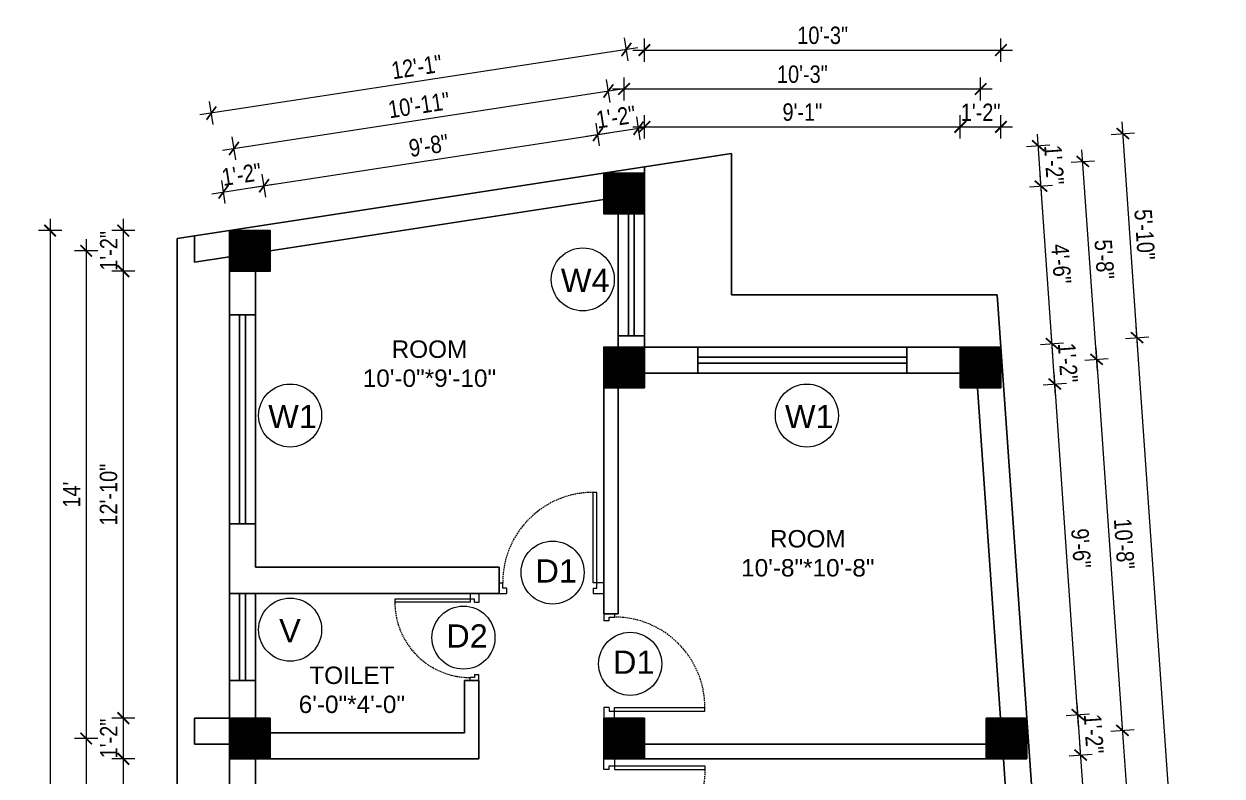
# Model space of a CAD drawing. Header units: inches. Extents: x -5096374 to -5070857, y -3259973 to -3243900.
# Drawn here: x -5084687.7 to -5084274.9, y -3258593.4 to -3258334.3 of the extents above; entities that cross this region are included whole.
import ezdxf

# ---------------------------------------------------------------- set-up
doc = ezdxf.new("R2010")
doc.units = ezdxf.units.IN
doc.header["$LTSCALE"] = 2
doc.header["$MEASUREMENT"] = 0
doc.header["$PDMODE"] = 34
doc.linetypes.add('HIDDEN', pattern=[0.375, 0.25, -0.125])
doc.layers.get('0').update_dxf_attribs({"linetype": 'CONTINUOUS'})
doc.layers.get('DEFPOINTS').update_dxf_attribs({"color": 141, "linetype": 'CONTINUOUS'})
doc.layers.add('A-Hatch', color=7, linetype='CONTINUOUS')
for name, color, linetype, lineweight in [('Annotate-Lite.w', 177, 'CONTINUOUS', 9), ('DIM 1-100', 4, 'CONTINUOUS', 13), ('Door-Window.w', 4, 'CONTINUOUS', 15), ('TEXT', 181, 'CONTINUOUS', 25)]:
    doc.layers.add(name, color=color, linetype=linetype, lineweight=lineweight)
doc.styles.add('arial.', font='arial.ttf')
doc.styles.add('gaurav', font='arial.ttf')
doc.styles.get("Standard").update_dxf_attribs({"font": 'ARIALN.TTF'})
doc.dimstyles.new('1 by 96', dxfattribs={"dimtxt": 6, "dimasz": 4, "dimexe": 4, "dimexo": 4, "dimgap": 2, "dimtad": 1, "dimdec": 0, "dimzin": 0, "dimdsep": 46, "dimlunit": 4, "dimtxsty": 'Standard', "dimblk": 'ARCHTICK', "dimcen": 0, "dimdle": 4, "dimadec": 0, "dimazin": 0, "dimtfac": 1, "dimtdec": 0, "dimtix": 1, "dimtofl": 0, "dimtmove": 1, "dimatfit": 3, "dimldrblk": 'ARCHTICK', "dimfxl": 4, "dimfxlon": 1, "dimtolj": 1, "dimtzin": 0, "dimlwd": -1, "dimlwe": -1, "dimarcsym": 0})
pattern_1 = [(45, (6144.94956, 0), (-0.0883883476483, 0.0883883476483), [])]

# ---------------------------------------------------------------- blocks, each defined once
blk = doc.blocks.new('3-0')
at = {"ltscale": 3}
for p, q in [((11063.05, 10097.68), (11065.97, 10099.9)), ((11065.97, 10099.9), (11066.71, 10098.92)), ((11063.05, 10097.68), (11064.53, 10095.73)), ((11065.99, 10096.84), (11064.53, 10095.73)), ((11065.25, 10097.81), (11066.71, 10098.92)), ((11065.99, 10096.84), (11065.25, 10097.81)), ((11085.5, 10074.13), (11110.32, 10092.96)), ((11086.24, 10073.15), (11111.05, 10091.97)), ((11111.05, 10091.97), (11110.32, 10092.96)), ((11084.04, 10073.02), (11082.57, 10071.91)), ((11082.57, 10071.91), (11084.79, 10068.98)), ((11084.04, 10073.02), (11084.78, 10072.04)), ((11084.78, 10072.04), (11086.24, 10073.15)), ((11084.79, 10068.98), (11087.72, 10071.2)), ((11086.24, 10073.15), (11085.5, 10074.13)), ((11087.72, 10071.2), (11086.24, 10073.15))]:
    blk.add_line(p, q, dxfattribs=at)
at = {"layer": 'Door-Window.w', "color": 9, "linetype": 'HIDDEN', "lineweight": 18}
blk.add_arc((11085.5, 10074.13), 31.16, 37.1906, 127.1465, dxfattribs=at)
blk = doc.blocks.new('_ArchTick')
at = {"color": 0, "linetype": 'ByBlock', "const_width": 0.15}
blk.add_lwpolyline([(-0.5, -0.5), (0.5, 0.5)], dxfattribs=at)
blk = doc.blocks.new('*D498')
at = {"layer": 'DEFPOINTS', "color": 0, "transparency": 16777216}
for p in [(-5084604.94, -3258390.02), (-5084616.9, -3258405.47), (-5084602.9, -3258403.32)]:
    blk.add_point(p, dxfattribs=at)
at = {"layer": 'DIM 1-100', "color": 0, "transparency": 16777216}
for p, q in [((-5084618.34, -3258396.12), (-5084619.55, -3258388.21)), ((-5084604.34, -3258393.97), (-5084605.55, -3258386.06)), ((-5084622.9, -3258392.77), (-5084600.99, -3258389.41))]:
    blk.add_line(p, q, dxfattribs=at)
at = {"layer": 'DIM 1-100', "color": 0, "transparency": 16777216, "xscale": 4, "yscale": 4, "zscale": 4}
for p, rotation in [((-5084604.94, -3258390.02), 8.714742016929982), ((-5084618.94, -3258392.16), 188.71474201693)]:
    blk.add_blockref('_ArchTick', p, dxfattribs=dict(at, rotation=rotation))
at = {"layer": 'DIM 1-100', "color": 0, "transparency": 16777216, "insert": (-5084612.7, -3258386.14), "char_height": 6, "attachment_point": 5, "rotation": 8.7147}
blk.add_mtext('\\A1;1\'-2"', dxfattribs=at)
blk = doc.blocks.new('*D499')
at = {"layer": 'DEFPOINTS', "color": 0, "ltscale": 0.5, "transparency": 16777216}
for p in [(-5084489.94, -3258372.39), (-5084487.9, -3258385.7), (-5084602.9, -3258403.32)]:
    blk.add_point(p, dxfattribs=at)
at = {"layer": 'DIM 1-100', "color": 0, "ltscale": 0.5, "transparency": 16777216}
for p, q in [((-5084608.9, -3258390.62), (-5084485.99, -3258371.78)), ((-5084489.34, -3258376.34), (-5084490.55, -3258368.44)), ((-5084604.34, -3258393.97), (-5084605.55, -3258386.06))]:
    blk.add_line(p, q, dxfattribs=at)
at = {"layer": 'DIM 1-100', "color": 0, "ltscale": 0.5, "transparency": 16777216, "xscale": 4, "yscale": 4, "zscale": 4}
for p, rotation in [((-5084489.94, -3258372.39), 8.714742016926138), ((-5084604.94, -3258390.02), 188.7147420169262)]:
    blk.add_blockref('_ArchTick', p, dxfattribs=dict(at, rotation=rotation))
at = {"layer": 'DIM 1-100', "color": 0, "ltscale": 0.5, "transparency": 16777216, "insert": (-5084548.21, -3258376.2), "char_height": 6, "attachment_point": 5, "rotation": 8.7147}
blk.add_mtext('\\A1;9\'-8"', dxfattribs=at)
blk = doc.blocks.new('*D500')
at = {"layer": 'DEFPOINTS', "color": 0, "ltscale": 0.5, "transparency": 16777216}
for p in [(-5084475.94, -3258370.24), (-5084473.9, -3258383.55), (-5084487.9, -3258385.7)]:
    blk.add_point(p, dxfattribs=at)
at = {"layer": 'DIM 1-100', "color": 0, "ltscale": 0.5, "transparency": 16777216}
for p, q in [((-5084475.34, -3258374.2), (-5084476.55, -3258366.29)), ((-5084493.9, -3258373), (-5084471.99, -3258369.64)), ((-5084489.34, -3258376.34), (-5084490.55, -3258368.44))]:
    blk.add_line(p, q, dxfattribs=at)
at = {"layer": 'DIM 1-100', "color": 0, "ltscale": 0.5, "transparency": 16777216, "xscale": 4, "yscale": 4, "zscale": 4}
for p, rotation in [((-5084475.94, -3258370.24), 8.714742016926138), ((-5084489.94, -3258372.39), 188.7147420169262)]:
    blk.add_blockref('_ArchTick', p, dxfattribs=dict(at, rotation=rotation))
at = {"layer": 'DIM 1-100', "color": 0, "ltscale": 0.5, "transparency": 16777216, "insert": (-5084483.7, -3258366.36), "char_height": 6, "attachment_point": 5, "rotation": 8.7147}
blk.add_mtext('\\A1;1\'-2"', dxfattribs=at)
blk = doc.blocks.new('*D501')
at = {"layer": 'DEFPOINTS', "color": 0, "ltscale": 0.5, "transparency": 16777216}
for p in [(-5084365.06, -3258369.75), (-5084473.9, -3258383.55), (-5084365.06, -3258445.63)]:
    blk.add_point(p, dxfattribs=at)
at = {"layer": 'DIM 1-100', "color": 0, "ltscale": 0.5, "transparency": 16777216}
for p, q in [((-5084473.9, -3258373.75), (-5084473.9, -3258365.75)), ((-5084365.06, -3258373.75), (-5084365.06, -3258365.75)), ((-5084477.9, -3258369.75), (-5084361.06, -3258369.75))]:
    blk.add_line(p, q, dxfattribs=at)
at = {"layer": 'DIM 1-100', "color": 0, "ltscale": 0.5, "transparency": 16777216, "xscale": 4, "yscale": 4, "zscale": 4, "rotation": 180}
blk.add_blockref('_ArchTick', (-5084473.9, -3258369.75), dxfattribs=at)
at = {"layer": 'DIM 1-100', "color": 0, "ltscale": 0.5, "transparency": 16777216, "xscale": 4, "yscale": 4, "zscale": 4}
blk.add_blockref('_ArchTick', (-5084365.06, -3258369.75), dxfattribs=at)
at = {"layer": 'DIM 1-100', "color": 0, "ltscale": 0.5, "transparency": 16777216, "insert": (-5084419.48, -3258364.69), "char_height": 6, "attachment_point": 5}
blk.add_mtext('\\A1;9\'-1"', dxfattribs=at)
blk = doc.blocks.new('*D502')
at = {"layer": 'DEFPOINTS', "color": 0, "ltscale": 0.5, "transparency": 16777216}
for p in [(-5084351.06, -3258369.75), (-5084365.06, -3258445.63), (-5084351.06, -3258445.63)]:
    blk.add_point(p, dxfattribs=at)
at = {"layer": 'DIM 1-100', "color": 0, "ltscale": 0.5, "transparency": 16777216}
for p, q in [((-5084365.06, -3258373.75), (-5084365.06, -3258365.75)), ((-5084351.06, -3258373.75), (-5084351.06, -3258365.75)), ((-5084369.06, -3258369.75), (-5084347.06, -3258369.75))]:
    blk.add_line(p, q, dxfattribs=at)
at = {"layer": 'DIM 1-100', "color": 0, "ltscale": 0.5, "transparency": 16777216, "xscale": 4, "yscale": 4, "zscale": 4, "rotation": 180}
blk.add_blockref('_ArchTick', (-5084365.06, -3258369.75), dxfattribs=at)
at = {"layer": 'DIM 1-100', "color": 0, "ltscale": 0.5, "transparency": 16777216, "xscale": 4, "yscale": 4, "zscale": 4}
blk.add_blockref('_ArchTick', (-5084351.06, -3258369.75), dxfattribs=at)
at = {"layer": 'DIM 1-100', "color": 0, "ltscale": 0.5, "transparency": 16777216, "insert": (-5084358.06, -3258364.74), "char_height": 6, "attachment_point": 5}
blk.add_mtext('\\A1;1\'-2"', dxfattribs=at)
blk = doc.blocks.new('*D503')
at = {"layer": 'DEFPOINTS', "color": 0, "ltscale": 0.5, "transparency": 16777216}
for p in [(-5084616.9, -3258405.47), (-5084653.45, -3258419.47), (-5084616.9, -3258419.47)]:
    blk.add_point(p, dxfattribs=at)
at = {"layer": 'DIM 1-100', "color": 0, "ltscale": 0.5, "transparency": 16777216}
for p, q in [((-5084649.45, -3258405.47), (-5084657.45, -3258405.47)), ((-5084653.45, -3258401.47), (-5084653.45, -3258423.47)), ((-5084649.45, -3258419.47), (-5084657.45, -3258419.47))]:
    blk.add_line(p, q, dxfattribs=at)
at = {"layer": 'DIM 1-100', "color": 0, "ltscale": 0.5, "transparency": 16777216, "xscale": 4, "yscale": 4, "zscale": 4}
for p, rotation in [((-5084653.45, -3258405.47), 90), ((-5084653.45, -3258419.47), 270)]:
    blk.add_blockref('_ArchTick', p, dxfattribs=dict(at, rotation=rotation))
at = {"layer": 'DIM 1-100', "color": 0, "ltscale": 0.5, "transparency": 16777216, "insert": (-5084658.47, -3258412.47), "char_height": 6, "attachment_point": 5, "rotation": 90}
blk.add_mtext('\\A1;1\'-2"', dxfattribs=at)
blk = doc.blocks.new('*D504')
at = {"layer": 'DEFPOINTS', "color": 0, "ltscale": 0.5, "transparency": 16777216}
for p in [(-5084616.9, -3258419.47), (-5084653.45, -3258573.47), (-5084616.9, -3258573.47)]:
    blk.add_point(p, dxfattribs=at)
at = {"layer": 'DIM 1-100', "color": 0, "ltscale": 0.5, "transparency": 16777216}
for p, q in [((-5084653.45, -3258415.47), (-5084653.45, -3258577.47)), ((-5084649.45, -3258419.47), (-5084657.45, -3258419.47)), ((-5084649.45, -3258573.47), (-5084657.45, -3258573.47))]:
    blk.add_line(p, q, dxfattribs=at)
at = {"layer": 'DIM 1-100', "color": 0, "ltscale": 0.5, "transparency": 16777216, "xscale": 4, "yscale": 4, "zscale": 4}
for p, rotation in [((-5084653.45, -3258419.47), 90), ((-5084653.45, -3258573.47), 270)]:
    blk.add_blockref('_ArchTick', p, dxfattribs=dict(at, rotation=rotation))
at = {"layer": 'DIM 1-100', "color": 0, "ltscale": 0.5, "transparency": 16777216, "insert": (-5084658.52, -3258496.47), "char_height": 6, "attachment_point": 5, "rotation": 90}
blk.add_mtext('\\A1;12\'-10"', dxfattribs=at)
blk = doc.blocks.new('*D505')
at = {"layer": 'DEFPOINTS', "color": 0, "ltscale": 0.5, "transparency": 16777216}
for p in [(-5084616.9, -3258573.47), (-5084653.45, -3258587.47), (-5084616.9, -3258587.47)]:
    blk.add_point(p, dxfattribs=at)
at = {"layer": 'DIM 1-100', "color": 0, "ltscale": 0.5, "transparency": 16777216}
for p, q in [((-5084653.45, -3258569.47), (-5084653.45, -3258591.47)), ((-5084649.45, -3258573.47), (-5084657.45, -3258573.47)), ((-5084649.45, -3258587.47), (-5084657.45, -3258587.47))]:
    blk.add_line(p, q, dxfattribs=at)
at = {"layer": 'DIM 1-100', "color": 0, "ltscale": 0.5, "transparency": 16777216, "xscale": 4, "yscale": 4, "zscale": 4}
for p, rotation in [((-5084653.45, -3258573.47), 90), ((-5084653.45, -3258587.47), 270)]:
    blk.add_blockref('_ArchTick', p, dxfattribs=dict(at, rotation=rotation))
at = {"layer": 'DIM 1-100', "color": 0, "ltscale": 0.5, "transparency": 16777216, "insert": (-5084658.47, -3258580.47), "char_height": 6, "attachment_point": 5, "rotation": 90}
blk.add_mtext('\\A1;1\'-2"', dxfattribs=at)
blk = doc.blocks.new('*D506')
at = {"layer": 'DEFPOINTS', "color": 0, "ltscale": 0.5, "transparency": 16777216}
for p in [(-5084616.9, -3258587.47), (-5084653.45, -3258701.23), (-5084616.9, -3258701.23)]:
    blk.add_point(p, dxfattribs=at)
at = {"layer": 'DIM 1-100', "color": 0, "ltscale": 0.5, "transparency": 16777216}
for p, q in [((-5084653.45, -3258583.47), (-5084653.45, -3258705.23)), ((-5084649.45, -3258587.47), (-5084657.45, -3258587.47)), ((-5084649.45, -3258701.23), (-5084657.45, -3258701.23))]:
    blk.add_line(p, q, dxfattribs=at)
at = {"layer": 'DIM 1-100', "color": 0, "ltscale": 0.5, "transparency": 16777216, "xscale": 4, "yscale": 4, "zscale": 4}
for p, rotation in [((-5084653.45, -3258587.47), 90), ((-5084653.45, -3258701.23), 270)]:
    blk.add_blockref('_ArchTick', p, dxfattribs=dict(at, rotation=rotation))
at = {"layer": 'DIM 1-100', "color": 0, "ltscale": 0.5, "transparency": 16777216, "insert": (-5084658.52, -3258644.35), "char_height": 6, "attachment_point": 5, "rotation": 90}
blk.add_mtext('\\A1;9\'-6"', dxfattribs=at)
blk = doc.blocks.new('*D510')
at = {"layer": 'DEFPOINTS', "color": 0, "ltscale": 0.5, "transparency": 16777216}
for p in [(-5084609.9, -3258412.47), (-5084666.25, -3258580.47), (-5084609.9, -3258580.47)]:
    blk.add_point(p, dxfattribs=at)
at = {"layer": 'DIM 1-100', "color": 0, "ltscale": 0.5, "transparency": 16777216}
for p, q in [((-5084666.25, -3258408.47), (-5084666.25, -3258584.47)), ((-5084662.25, -3258412.47), (-5084670.25, -3258412.47)), ((-5084662.25, -3258580.47), (-5084670.25, -3258580.47))]:
    blk.add_line(p, q, dxfattribs=at)
at = {"layer": 'DIM 1-100', "color": 0, "ltscale": 0.5, "transparency": 16777216, "xscale": 4, "yscale": 4, "zscale": 4}
for p, rotation in [((-5084666.25, -3258412.47), 90), ((-5084666.25, -3258580.47), 270)]:
    blk.add_blockref('_ArchTick', p, dxfattribs=dict(at, rotation=rotation))
at = {"layer": 'DIM 1-100', "color": 0, "ltscale": 0.5, "transparency": 16777216, "insert": (-5084671.27, -3258496.47), "char_height": 6, "attachment_point": 5, "rotation": 90}
blk.add_mtext("\\A1;14'", dxfattribs=at)
blk = doc.blocks.new('*D511')
at = {"layer": 'DEFPOINTS', "color": 0, "ltscale": 0.5, "transparency": 16777216}
for p in [(-5084609.9, -3258580.47), (-5084666.25, -3258708.23), (-5084609.9, -3258708.23)]:
    blk.add_point(p, dxfattribs=at)
at = {"layer": 'DIM 1-100', "color": 0, "ltscale": 0.5, "transparency": 16777216}
for p, q in [((-5084666.25, -3258576.47), (-5084666.25, -3258712.23)), ((-5084662.25, -3258580.47), (-5084670.25, -3258580.47)), ((-5084662.25, -3258708.23), (-5084670.25, -3258708.23))]:
    blk.add_line(p, q, dxfattribs=at)
at = {"layer": 'DIM 1-100', "color": 0, "ltscale": 0.5, "transparency": 16777216, "xscale": 4, "yscale": 4, "zscale": 4}
for p, rotation in [((-5084666.25, -3258580.47), 90), ((-5084666.25, -3258708.23), 270)]:
    blk.add_blockref('_ArchTick', p, dxfattribs=dict(at, rotation=rotation))
at = {"layer": 'DIM 1-100', "color": 0, "ltscale": 0.5, "transparency": 16777216, "insert": (-5084671.32, -3258644.35), "char_height": 6, "attachment_point": 5, "rotation": 90}
blk.add_mtext('\\A1;10\'-8"', dxfattribs=at)
blk = doc.blocks.new('*D513')
at = {"layer": 'DEFPOINTS', "color": 0, "ltscale": 0.5, "transparency": 16777216}
for p in [(-5084616.9, -3258405.47), (-5084678.68, -3258808.23), (-5084616.9, -3258808.23)]:
    blk.add_point(p, dxfattribs=at)
at = {"layer": 'DIM 1-100', "color": 0, "ltscale": 0.5, "transparency": 16777216}
for p, q in [((-5084674.68, -3258405.47), (-5084682.68, -3258405.47)), ((-5084678.68, -3258401.47), (-5084678.68, -3258812.23)), ((-5084674.68, -3258808.23), (-5084682.68, -3258808.23))]:
    blk.add_line(p, q, dxfattribs=at)
at = {"layer": 'DIM 1-100', "color": 0, "ltscale": 0.5, "transparency": 16777216, "xscale": 4, "yscale": 4, "zscale": 4}
for p, rotation in [((-5084678.68, -3258405.47), 90), ((-5084678.68, -3258808.23), 270)]:
    blk.add_blockref('_ArchTick', p, dxfattribs=dict(at, rotation=rotation))
at = {"layer": 'DIM 1-100', "color": 0, "ltscale": 0.5, "transparency": 16777216, "insert": (-5084683.74, -3258606.85), "char_height": 6, "attachment_point": 5, "rotation": 90}
blk.add_mtext('\\A1;33\'-7"', dxfattribs=at)
blk = doc.blocks.new('*D514')
at = {"layer": 'DEFPOINTS', "color": 0, "ltscale": 0.5, "transparency": 16777216}
for p in [(-5084486.31, -3258357.4), (-5084480.9, -3258392.7), (-5084609.9, -3258412.47)]:
    blk.add_point(p, dxfattribs=at)
at = {"layer": 'DIM 1-100', "color": 0, "ltscale": 0.5, "transparency": 16777216}
for p, q in [((-5084485.71, -3258361.36), (-5084486.92, -3258353.45)), ((-5084619.27, -3258377.78), (-5084482.36, -3258356.8)), ((-5084614.71, -3258381.13), (-5084615.92, -3258373.22))]:
    blk.add_line(p, q, dxfattribs=at)
at = {"layer": 'DIM 1-100', "color": 0, "ltscale": 0.5, "transparency": 16777216, "xscale": 4, "yscale": 4, "zscale": 4}
for p, rotation in [((-5084486.31, -3258357.4), 8.714742018610865), ((-5084615.31, -3258377.18), 188.7147420186108)]:
    blk.add_blockref('_ArchTick', p, dxfattribs=dict(at, rotation=rotation))
at = {"layer": 'DIM 1-100', "color": 0, "ltscale": 0.5, "transparency": 16777216, "insert": (-5084551.58, -3258362.29), "char_height": 6, "attachment_point": 5, "rotation": 8.7147}
blk.add_mtext('\\A1;10\'-11"', dxfattribs=at)
blk = doc.blocks.new('*D515')
at = {"layer": 'DEFPOINTS', "color": 0, "ltscale": 0.5, "transparency": 16777216}
for p in [(-5084358.06, -3258356.7), (-5084480.9, -3258392.7), (-5084358.06, -3258452.63)]:
    blk.add_point(p, dxfattribs=at)
at = {"layer": 'DIM 1-100', "color": 0, "ltscale": 0.5, "transparency": 16777216}
for p, q in [((-5084480.9, -3258360.7), (-5084480.9, -3258352.7)), ((-5084358.06, -3258360.7), (-5084358.06, -3258352.7)), ((-5084484.9, -3258356.7), (-5084354.06, -3258356.7))]:
    blk.add_line(p, q, dxfattribs=at)
at = {"layer": 'DIM 1-100', "color": 0, "ltscale": 0.5, "transparency": 16777216, "xscale": 4, "yscale": 4, "zscale": 4, "rotation": 180}
blk.add_blockref('_ArchTick', (-5084480.9, -3258356.7), dxfattribs=at)
at = {"layer": 'DIM 1-100', "color": 0, "ltscale": 0.5, "transparency": 16777216, "xscale": 4, "yscale": 4, "zscale": 4}
blk.add_blockref('_ArchTick', (-5084358.06, -3258356.7), dxfattribs=at)
at = {"layer": 'DIM 1-100', "color": 0, "ltscale": 0.5, "transparency": 16777216, "insert": (-5084419.48, -3258351.64), "char_height": 6, "attachment_point": 5}
blk.add_mtext('\\A1;10\'-3"', dxfattribs=at)
blk = doc.blocks.new('*D516')
at = {"layer": 'DEFPOINTS', "color": 0, "ltscale": 0.5, "transparency": 16777216}
for p in [(-5084623.1, -3258365.01), (-5084473.9, -3258383.55), (-5084616.9, -3258405.47)]:
    blk.add_point(p, dxfattribs=at)
at = {"layer": 'DIM 1-100', "color": 0, "ltscale": 0.5, "transparency": 16777216}
for p, q in [((-5084479.5, -3258347.04), (-5084480.71, -3258339.13)), ((-5084476.15, -3258342.48), (-5084627.06, -3258365.61)), ((-5084622.5, -3258368.96), (-5084623.71, -3258361.05))]:
    blk.add_line(p, q, dxfattribs=at)
at = {"layer": 'DIM 1-100', "color": 0, "ltscale": 0.5, "transparency": 16777216, "xscale": 4, "yscale": 4, "zscale": 4}
for p, rotation in [((-5084480.1, -3258343.09), 8.714742018475636), ((-5084623.1, -3258365.01), 188.7147420184756)]:
    blk.add_blockref('_ArchTick', p, dxfattribs=dict(at, rotation=rotation))
at = {"layer": 'DIM 1-100', "color": 0, "ltscale": 0.5, "transparency": 16777216, "insert": (-5084552.36, -3258349.09), "char_height": 6, "attachment_point": 5, "rotation": 8.7147}
blk.add_mtext('\\A1;12\'-1"', dxfattribs=at)
blk = doc.blocks.new('*D517')
at = {"layer": 'DEFPOINTS', "color": 0, "ltscale": 0.5, "transparency": 16777216}
for p in [(-5084351.06, -3258343.3), (-5084473.9, -3258445.63), (-5084351.06, -3258445.63)]:
    blk.add_point(p, dxfattribs=at)
at = {"layer": 'DIM 1-100', "color": 0, "ltscale": 0.5, "transparency": 16777216}
for p, q in [((-5084473.9, -3258347.3), (-5084473.9, -3258339.3)), ((-5084351.06, -3258347.3), (-5084351.06, -3258339.3)), ((-5084477.9, -3258343.3), (-5084347.06, -3258343.3))]:
    blk.add_line(p, q, dxfattribs=at)
at = {"layer": 'DIM 1-100', "color": 0, "ltscale": 0.5, "transparency": 16777216, "xscale": 4, "yscale": 4, "zscale": 4, "rotation": 180}
blk.add_blockref('_ArchTick', (-5084473.9, -3258343.3), dxfattribs=at)
at = {"layer": 'DIM 1-100', "color": 0, "ltscale": 0.5, "transparency": 16777216, "xscale": 4, "yscale": 4, "zscale": 4}
blk.add_blockref('_ArchTick', (-5084351.06, -3258343.3), dxfattribs=at)
at = {"layer": 'DIM 1-100', "color": 0, "ltscale": 0.5, "transparency": 16777216, "insert": (-5084412.48, -3258338.24), "char_height": 6, "attachment_point": 5}
blk.add_mtext('\\A1;10\'-3"', dxfattribs=at)
blk = doc.blocks.new('*D529')
at = {"layer": 'DEFPOINTS', "color": 0, "ltscale": 0.5, "transparency": 16777216}
for p in [(-5084323.57, -3258586.18), (-5084342.15, -3258587.47), (-5084333.24, -3258701.23)]:
    blk.add_point(p, dxfattribs=at)
at = {"layer": 'DIM 1-100', "color": 0, "ltscale": 0.5, "transparency": 16777216}
for p, q in [((-5084315.36, -3258703.99), (-5084323.85, -3258582.19)), ((-5084327.56, -3258586.45), (-5084319.58, -3258585.9)), ((-5084319.63, -3258700.28), (-5084311.65, -3258699.72))]:
    blk.add_line(p, q, dxfattribs=at)
at = {"layer": 'DIM 1-100', "color": 0, "ltscale": 0.5, "transparency": 16777216, "xscale": 4, "yscale": 4, "zscale": 4}
for p, rotation in [((-5084323.57, -3258586.18), 93.98810611647642), ((-5084315.64, -3258700), 273.9881061164764)]:
    blk.add_blockref('_ArchTick', p, dxfattribs=dict(at, rotation=rotation))
at = {"layer": 'DIM 1-100', "color": 0, "ltscale": 0.5, "transparency": 16777216, "insert": (-5084314.55, -3258642.74), "char_height": 6, "attachment_point": 5, "rotation": 273.9881}
blk.add_mtext('\\A1;9\'-6"', dxfattribs=at)
blk = doc.blocks.new('*D530')
at = {"layer": 'DEFPOINTS', "color": 0, "ltscale": 0.5, "transparency": 16777216}
for p in [(-5084342.15, -3258573.47), (-5084324.54, -3258572.24), (-5084342.15, -3258587.47)]:
    blk.add_point(p, dxfattribs=at)
at = {"layer": 'DIM 1-100', "color": 0, "ltscale": 0.5, "transparency": 16777216}
for p, q in [((-5084323.3, -3258590.17), (-5084324.82, -3258568.25)), ((-5084328.54, -3258572.52), (-5084320.55, -3258571.97)), ((-5084327.56, -3258586.45), (-5084319.58, -3258585.9))]:
    blk.add_line(p, q, dxfattribs=at)
at = {"layer": 'DIM 1-100', "color": 0, "ltscale": 0.5, "transparency": 16777216, "xscale": 4, "yscale": 4, "zscale": 4}
for p, rotation in [((-5084324.54, -3258572.24), 93.98810611647642), ((-5084323.57, -3258586.18), 273.9881061164764)]:
    blk.add_blockref('_ArchTick', p, dxfattribs=dict(at, rotation=rotation))
at = {"layer": 'DIM 1-100', "color": 0, "ltscale": 0.5, "transparency": 16777216, "insert": (-5084319.06, -3258578.86), "char_height": 6, "attachment_point": 5, "rotation": 273.9881}
blk.add_mtext('\\A1;1\'-2"', dxfattribs=at)
blk = doc.blocks.new('*D531')
at = {"layer": 'DEFPOINTS', "color": 0, "ltscale": 0.5, "transparency": 16777216}
for p in [(-5084332.49, -3258458.34), (-5084351.06, -3258459.63), (-5084342.15, -3258573.47)]:
    blk.add_point(p, dxfattribs=at)
at = {"layer": 'DIM 1-100', "color": 0, "ltscale": 0.5, "transparency": 16777216}
for p, q in [((-5084324.27, -3258576.23), (-5084332.76, -3258454.35)), ((-5084336.48, -3258458.61), (-5084328.5, -3258458.06)), ((-5084328.54, -3258572.52), (-5084320.55, -3258571.97))]:
    blk.add_line(p, q, dxfattribs=at)
at = {"layer": 'DIM 1-100', "color": 0, "ltscale": 0.5, "transparency": 16777216, "xscale": 4, "yscale": 4, "zscale": 4}
for p, rotation in [((-5084332.49, -3258458.34), 93.98810611647642), ((-5084324.54, -3258572.24), 273.9881061164764)]:
    blk.add_blockref('_ArchTick', p, dxfattribs=dict(at, rotation=rotation))
at = {"layer": 'DIM 1-100', "color": 0, "ltscale": 0.5, "transparency": 16777216, "insert": (-5084323.46, -3258514.94), "char_height": 6, "attachment_point": 5, "rotation": 273.9881}
blk.add_mtext('\\A1;9\'-6"', dxfattribs=at)
blk = doc.blocks.new('*D532')
at = {"layer": 'DEFPOINTS', "color": 0, "ltscale": 0.5, "transparency": 16777216}
for p in [(-5084351.06, -3258445.63), (-5084333.46, -3258444.4), (-5084351.06, -3258459.63)]:
    blk.add_point(p, dxfattribs=at)
at = {"layer": 'DIM 1-100', "color": 0, "ltscale": 0.5, "transparency": 16777216}
for p, q in [((-5084332.21, -3258462.33), (-5084333.74, -3258440.41)), ((-5084337.45, -3258444.68), (-5084329.47, -3258444.13)), ((-5084336.48, -3258458.61), (-5084328.5, -3258458.06))]:
    blk.add_line(p, q, dxfattribs=at)
at = {"layer": 'DIM 1-100', "color": 0, "ltscale": 0.5, "transparency": 16777216, "xscale": 4, "yscale": 4, "zscale": 4}
for p, rotation in [((-5084333.46, -3258444.4), 93.98810611647642), ((-5084332.49, -3258458.34), 273.9881061164764)]:
    blk.add_blockref('_ArchTick', p, dxfattribs=dict(at, rotation=rotation))
at = {"layer": 'DIM 1-100', "color": 0, "ltscale": 0.5, "transparency": 16777216, "insert": (-5084327.97, -3258451.02), "char_height": 6, "attachment_point": 5, "rotation": 273.9881}
blk.add_mtext('\\A1;1\'-2"', dxfattribs=at)
blk = doc.blocks.new('*D533')
at = {"layer": 'DEFPOINTS', "color": 0, "ltscale": 0.5, "transparency": 16777216}
for p in [(-5084337.24, -3258390.17), (-5084473.9, -3258399.7), (-5084351.06, -3258445.63)]:
    blk.add_point(p, dxfattribs=at)
at = {"layer": 'DIM 1-100', "color": 0, "ltscale": 0.5, "transparency": 16777216}
for p, q in [((-5084333.18, -3258448.39), (-5084337.52, -3258386.18)), ((-5084341.23, -3258390.45), (-5084333.25, -3258389.89)), ((-5084337.45, -3258444.68), (-5084329.47, -3258444.13))]:
    blk.add_line(p, q, dxfattribs=at)
at = {"layer": 'DIM 1-100', "color": 0, "ltscale": 0.5, "transparency": 16777216, "xscale": 4, "yscale": 4, "zscale": 4}
for p, rotation in [((-5084337.24, -3258390.17), 93.98810611647642), ((-5084333.46, -3258444.4), 273.9881061164764)]:
    blk.add_blockref('_ArchTick', p, dxfattribs=dict(at, rotation=rotation))
at = {"layer": 'DIM 1-100', "color": 0, "ltscale": 0.5, "transparency": 16777216, "insert": (-5084330.3, -3258416.93), "char_height": 6, "attachment_point": 5, "rotation": 273.9881}
blk.add_mtext('\\A1;4\'-6"', dxfattribs=at)
blk = doc.blocks.new('*D534')
at = {"layer": 'DEFPOINTS', "color": 0, "ltscale": 0.5, "transparency": 16777216}
for p in [(-5084338.21, -3258376.24), (-5084473.9, -3258385.7), (-5084473.9, -3258399.7)]:
    blk.add_point(p, dxfattribs=at)
at = {"layer": 'DIM 1-100', "color": 0, "ltscale": 0.5, "transparency": 16777216}
for p, q in [((-5084336.96, -3258394.16), (-5084338.49, -3258372.25)), ((-5084342.2, -3258376.51), (-5084334.22, -3258375.96)), ((-5084341.23, -3258390.45), (-5084333.25, -3258389.89))]:
    blk.add_line(p, q, dxfattribs=at)
at = {"layer": 'DIM 1-100', "color": 0, "ltscale": 0.5, "transparency": 16777216, "xscale": 4, "yscale": 4, "zscale": 4}
for p, rotation in [((-5084338.21, -3258376.24), 93.98810611647642), ((-5084337.24, -3258390.17), 273.9881061164764)]:
    blk.add_blockref('_ArchTick', p, dxfattribs=dict(at, rotation=rotation))
at = {"layer": 'DIM 1-100', "color": 0, "ltscale": 0.5, "transparency": 16777216, "insert": (-5084332.72, -3258382.85), "char_height": 6, "attachment_point": 5, "rotation": 273.9881}
blk.add_mtext('\\A1;1\'-2"', dxfattribs=at)
blk = doc.blocks.new('*D535')
at = {"layer": 'DEFPOINTS', "color": 0, "ltscale": 0.5, "transparency": 16777216}
for p in [(-5084358.06, -3258452.63), (-5084309.19, -3258577.68), (-5084349.15, -3258580.47)]:
    blk.add_point(p, dxfattribs=at)
at = {"layer": 'DIM 1-100', "color": 0, "ltscale": 0.5, "transparency": 16777216}
for p, q in [((-5084318.38, -3258445.86), (-5084308.91, -3258581.68)), ((-5084322.09, -3258450.12), (-5084314.11, -3258449.57)), ((-5084313.18, -3258577.96), (-5084305.2, -3258577.41))]:
    blk.add_line(p, q, dxfattribs=at)
at = {"layer": 'DIM 1-100', "color": 0, "ltscale": 0.5, "transparency": 16777216, "xscale": 4, "yscale": 4, "zscale": 4}
for p, rotation in [((-5084318.1, -3258449.85), 93.98810611419698), ((-5084309.19, -3258577.68), 273.988106114197)]:
    blk.add_blockref('_ArchTick', p, dxfattribs=dict(at, rotation=rotation))
at = {"layer": 'DIM 1-100', "color": 0, "ltscale": 0.5, "transparency": 16777216, "insert": (-5084308.59, -3258513.41), "char_height": 6, "attachment_point": 5, "rotation": 273.9881}
blk.add_mtext('\\A1;10\'-8"', dxfattribs=at)
blk = doc.blocks.new('*D536')
at = {"layer": 'DEFPOINTS', "color": 0, "ltscale": 0.5, "transparency": 16777216}
for p in [(-5084349.15, -3258580.47), (-5084300.28, -3258705.44), (-5084340.24, -3258708.23)]:
    blk.add_point(p, dxfattribs=at)
at = {"layer": 'DIM 1-100', "color": 0, "ltscale": 0.5, "transparency": 16777216}
for p, q in [((-5084309.47, -3258573.69), (-5084300, -3258709.43)), ((-5084313.18, -3258577.96), (-5084305.2, -3258577.41)), ((-5084304.27, -3258705.72), (-5084296.29, -3258705.17))]:
    blk.add_line(p, q, dxfattribs=at)
at = {"layer": 'DIM 1-100', "color": 0, "ltscale": 0.5, "transparency": 16777216, "xscale": 4, "yscale": 4, "zscale": 4}
for p, rotation in [((-5084309.19, -3258577.68), 93.98810611417805), ((-5084300.28, -3258705.44), 273.988106114178)]:
    blk.add_blockref('_ArchTick', p, dxfattribs=dict(at, rotation=rotation))
at = {"layer": 'DIM 1-100', "color": 0, "ltscale": 0.5, "transparency": 16777216, "insert": (-5084299.68, -3258641.21), "char_height": 6, "attachment_point": 5, "rotation": 273.9881}
blk.add_mtext('\\A1;10\'-8"', dxfattribs=at)
blk = doc.blocks.new('*D538')
at = {"layer": 'DEFPOINTS', "color": 0, "ltscale": 0.5, "transparency": 16777216}
for p in [(-5084322.85, -3258381.68), (-5084480.9, -3258392.7), (-5084358.06, -3258452.63)]:
    blk.add_point(p, dxfattribs=at)
at = {"layer": 'DIM 1-100', "color": 0, "ltscale": 0.5, "transparency": 16777216}
for p, q in [((-5084317.82, -3258453.84), (-5084323.13, -3258377.69)), ((-5084326.84, -3258381.96), (-5084318.86, -3258381.4)), ((-5084322.09, -3258450.12), (-5084314.11, -3258449.57))]:
    blk.add_line(p, q, dxfattribs=at)
at = {"layer": 'DIM 1-100', "color": 0, "ltscale": 0.5, "transparency": 16777216, "xscale": 4, "yscale": 4, "zscale": 4}
for p, rotation in [((-5084322.85, -3258381.68), 93.98810611417805), ((-5084318.1, -3258449.85), 273.988106114178)]:
    blk.add_blockref('_ArchTick', p, dxfattribs=dict(at, rotation=rotation))
at = {"layer": 'DIM 1-100', "color": 0, "ltscale": 0.5, "transparency": 16777216, "insert": (-5084315.43, -3258415.41), "char_height": 6, "attachment_point": 5, "rotation": 273.9881}
blk.add_mtext('\\A1;5\'-8"', dxfattribs=at)
blk = doc.blocks.new('*D539')
at = {"layer": 'DEFPOINTS', "color": 0, "ltscale": 0.5, "transparency": 16777216}
for p in [(-5084304.14, -3258442.36), (-5084351.06, -3258445.63), (-5084325.78, -3258808.23)]:
    blk.add_point(p, dxfattribs=at)
at = {"layer": 'DIM 1-100', "color": 0, "ltscale": 0.5, "transparency": 16777216}
for p, q in [((-5084278.58, -3258808.95), (-5084304.42, -3258438.37)), ((-5084308.13, -3258442.64), (-5084300.15, -3258442.08)), ((-5084282.85, -3258805.24), (-5084274.87, -3258804.68))]:
    blk.add_line(p, q, dxfattribs=at)
at = {"layer": 'DIM 1-100', "color": 0, "ltscale": 0.5, "transparency": 16777216, "xscale": 4, "yscale": 4, "zscale": 4}
for p, rotation in [((-5084304.14, -3258442.36), 93.98810611425189), ((-5084278.86, -3258804.96), 273.9881061142519)]:
    blk.add_blockref('_ArchTick', p, dxfattribs=dict(at, rotation=rotation))
at = {"layer": 'DIM 1-100', "color": 0, "ltscale": 0.5, "transparency": 16777216, "insert": (-5084286.45, -3258623.31), "char_height": 6, "attachment_point": 5, "rotation": 273.9881}
blk.add_mtext('\\A1;30\'-3"', dxfattribs=at)
blk = doc.blocks.new('*D540')
at = {"layer": 'DEFPOINTS', "color": 0, "ltscale": 0.5, "transparency": 16777216}
for p in [(-5084309.04, -3258372.06), (-5084473.9, -3258383.55), (-5084351.06, -3258445.63)]:
    blk.add_point(p, dxfattribs=at)
at = {"layer": 'DIM 1-100', "color": 0, "ltscale": 0.5, "transparency": 16777216}
for p, q in [((-5084303.86, -3258446.35), (-5084309.32, -3258368.07)), ((-5084313.03, -3258372.34), (-5084305.05, -3258371.78)), ((-5084308.13, -3258442.64), (-5084300.15, -3258442.08))]:
    blk.add_line(p, q, dxfattribs=at)
at = {"layer": 'DIM 1-100', "color": 0, "ltscale": 0.5, "transparency": 16777216, "xscale": 4, "yscale": 4, "zscale": 4}
for p, rotation in [((-5084309.04, -3258372.06), 93.9881061142303), ((-5084304.14, -3258442.36), 273.9881061142303)]:
    blk.add_blockref('_ArchTick', p, dxfattribs=dict(at, rotation=rotation))
at = {"layer": 'DIM 1-100', "color": 0, "ltscale": 0.5, "transparency": 16777216, "insert": (-5084301.54, -3258406.86), "char_height": 6, "attachment_point": 5, "rotation": 273.9881}
blk.add_mtext('\\A1;5\'-10"', dxfattribs=at)

msp = doc.modelspace()

# ---------------------------------------------------------------- hatches: boundary and pattern name
at = {"layer": 'A-Hatch', "ltscale": 0.5}
h = msp.add_hatch(dxfattribs=at)
h.set_pattern_fill('ANSI31', color=256)
h.set_pattern_definition(pattern_1)
h.paths.add_polyline_path([(-5084473.9, -3258385.7), (-5084487.9, -3258385.7), (-5084487.9, -3258399.7), (-5084473.9, -3258399.7)])
h = msp.add_hatch(dxfattribs=at)
h.set_pattern_fill('ANSI31', color=256)
h.set_pattern_definition(pattern_1)
h.paths.add_polyline_path([(-5084602.9, -3258405.47), (-5084616.9, -3258405.47), (-5084616.9, -3258419.47), (-5084602.9, -3258419.47)])
h = msp.add_hatch(dxfattribs=at)
h.set_pattern_fill('ANSI31', color=256)
h.set_pattern_definition(pattern_1)
h.paths.add_polyline_path([(-5084473.9, -3258448.63), (-5084473.91, -3258448.63), (-5084473.9, -3258445.63), (-5084487.9, -3258445.63), (-5084487.9, -3258459.63), (-5084473.9, -3258459.63)])
h = msp.add_hatch(dxfattribs=at)
h.set_pattern_fill('ANSI31', color=256)
h.set_pattern_definition(pattern_1)
h.paths.add_polyline_path([(-5084351.06, -3258445.63), (-5084365.06, -3258445.63), (-5084365.06, -3258459.63), (-5084351.06, -3258459.63)])
h = msp.add_hatch(dxfattribs=at)
h.set_pattern_fill('ANSI31', color=256)
h.set_pattern_definition(pattern_1)
h.paths.add_polyline_path([(-5084602.9, -3258573.47), (-5084616.9, -3258573.47), (-5084616.9, -3258587.47), (-5084602.9, -3258587.47)])
h = msp.add_hatch(dxfattribs=at)
h.set_pattern_fill('ANSI31', color=256)
h.set_pattern_definition(pattern_1)
h.paths.add_polyline_path([(-5084473.9, -3258573.47), (-5084487.9, -3258573.47), (-5084487.9, -3258587.47), (-5084473.9, -3258587.47)])
h = msp.add_hatch(dxfattribs=at)
h.set_pattern_fill('ANSI31', color=256)
h.set_pattern_definition(pattern_1)
h.paths.add_polyline_path([(-5084342.15, -3258573.47), (-5084356.15, -3258573.47), (-5084356.15, -3258587.47), (-5084342.15, -3258587.47)])

# ---------------------------------------------------------------- linework, layer by layer
at = {"ltscale": 0.5}
for p, q in [((-5084443.9, -3258378.95), (-5084616.9, -3258405.47)), ((-5084443.9, -3258378.95), (-5084443.9, -3258427.63)), ((-5084473.9, -3258383.55), (-5084473.9, -3258445.63)), ((-5084487.9, -3258394.8), (-5084602.9, -3258412.43)), ((-5084482.9, -3258399.7), (-5084482.9, -3258445.63)), ((-5084479.4, -3258441.7), (-5084479.4, -3258399.7)), ((-5084477.4, -3258441.7), (-5084477.4, -3258399.7)), ((-5084634.9, -3258408.23), (-5084616.9, -3258405.47)), ((-5084616.9, -3258405.47), (-5084616.9, -3258573.47)), ((-5084634.9, -3258408.23), (-5084634.9, -3258826.23)), ((-5084628.9, -3258416.42), (-5084628.9, -3258407.31)), ((-5084628.9, -3258416.42), (-5084616.9, -3258414.58)), ((-5084607.9, -3258419.47), (-5084607.9, -3258521.47)), ((-5084443.9, -3258427.63), (-5084352.32, -3258427.63)), ((-5084325.78, -3258808.23), (-5084352.32, -3258427.63)), ((-5084607.9, -3258434.47), (-5084616.9, -3258434.47)), ((-5084613.4, -3258506.47), (-5084613.4, -3258434.47)), ((-5084611.4, -3258506.47), (-5084611.4, -3258434.47)), ((-5084482.9, -3258441.7), (-5084473.9, -3258441.7)), ((-5084482.9, -3258445.63), (-5084473.9, -3258445.63)), ((-5084473.9, -3258445.63), (-5084351.06, -3258445.63)), ((-5084455.48, -3258445.63), (-5084455.48, -3258454.63)), ((-5084383.48, -3258445.63), (-5084383.48, -3258454.63)), ((-5084455.48, -3258449.13), (-5084383.48, -3258449.13)), ((-5084473.9, -3258454.63), (-5084365.06, -3258454.63)), ((-5084455.48, -3258451.13), (-5084383.48, -3258451.13)), ((-5084487.9, -3258459.63), (-5084487.9, -3258537.47)), ((-5084482.9, -3258459.63), (-5084482.9, -3258537.47)), ((-5084351.17, -3258573.47), (-5084359.11, -3258459.63)), ((-5084607.9, -3258506.47), (-5084616.9, -3258506.47)), ((-5084607.9, -3258521.47), (-5084523.9, -3258521.47)), ((-5084523.9, -3258521.47), (-5084523.9, -3258530.47)), ((-5084607.9, -3258530.47), (-5084616.9, -3258530.47)), ((-5084613.4, -3258560.47), (-5084613.4, -3258530.47)), ((-5084611.4, -3258560.47), (-5084611.4, -3258530.47)), ((-5084607.9, -3258530.47), (-5084607.9, -3258573.47)), ((-5084607.9, -3258530.47), (-5084523.9, -3258530.47)), ((-5084530.9, -3258530.47), (-5084523.9, -3258530.47)), ((-5084487.9, -3258530.47), (-5084487.9, -3258537.47)), ((-5084482.9, -3258537.47), (-5084487.9, -3258537.47)), ((-5084607.9, -3258560.47), (-5084616.9, -3258560.47)), ((-5084535.9, -3258560.47), (-5084535.9, -3258578.47)), ((-5084530.9, -3258560.47), (-5084535.9, -3258560.47)), ((-5084530.9, -3258560.47), (-5084530.9, -3258587.47)), ((-5084628.9, -3258573.47), (-5084616.9, -3258573.47)), ((-5084628.9, -3258582.47), (-5084628.9, -3258573.47)), ((-5084616.9, -3258573.47), (-5084616.9, -3258808.23)), ((-5084602.9, -3258578.47), (-5084535.9, -3258578.47)), ((-5084616.9, -3258582.47), (-5084628.9, -3258582.47)), ((-5084473.9, -3258582.47), (-5084356.15, -3258582.47)), ((-5084607.9, -3258587.47), (-5084607.9, -3258701.23)), ((-5084602.9, -3258587.47), (-5084530.9, -3258587.47)), ((-5084473.9, -3258587.47), (-5084356.15, -3258587.47)), ((-5084342.26, -3258701.23), (-5084350.19, -3258587.47))]:
    msp.add_line(p, q, dxfattribs=at)
for points in [[(-5084473.9, -3258385.7), (-5084487.9, -3258385.7), (-5084487.9, -3258399.7), (-5084473.9, -3258399.7)], [(-5084616.9, -3258405.47), (-5084602.9, -3258405.47), (-5084602.9, -3258419.47), (-5084616.9, -3258419.47)], [(-5084473.9, -3258445.63), (-5084487.9, -3258445.63), (-5084487.9, -3258459.63), (-5084473.9, -3258459.63)], [(-5084365.06, -3258445.63), (-5084351.06, -3258445.63), (-5084351.06, -3258459.63), (-5084365.06, -3258459.63)], [(-5084616.9, -3258573.47), (-5084602.9, -3258573.47), (-5084602.9, -3258587.47), (-5084616.9, -3258587.47)], [(-5084473.9, -3258573.47), (-5084487.9, -3258573.47), (-5084487.9, -3258587.47), (-5084473.9, -3258587.47)], [(-5084356.15, -3258573.47), (-5084342.15, -3258573.47), (-5084342.15, -3258587.47), (-5084356.15, -3258587.47)]]:
    msp.add_lwpolyline(points, close=True, dxfattribs=at)
at = {"layer": 'Annotate-Lite.w', "ltscale": 0.005}
for centre in [(-5084495.13, -3258422.3), (-5084595.97, -3258469.2), (-5084417.92, -3258469.2), (-5084505.52, -3258523.3), (-5084595.97, -3258542.97), (-5084536.24, -3258545.72), (-5084478.8, -3258554.75)]:
    msp.add_circle(centre, 10.86, dxfattribs=at)

# ---------------------------------------------------------------- block references
at = {"layer": 'Door-Window.w', "linetype": 'ByBlock'}
for p, xscale, yscale, zscale, rotation in [((-5083167.34, -3273444.23), 0.9997910039624013, 0.9997910039624013, 0.9997910039624013, 52.80940478019525), ((-5072101.3, -3257446.56), 0.8331589850765497, 0.8331589850765497, 0.8331589850765497, 142.7330628613128), ((-5099401.63, -3259894.03), 0.9997910039624012, 0.9997910039624012, 0.9997910039624012, 322.8094047801953), ((-5099401.63, -3257266.91), -0.9997910039624013, 0.9997910039624012, 0.9997910039624012, 217.1905952198047)]:
    msp.add_blockref('3-0', p, dxfattribs=dict(at, xscale=xscale, yscale=yscale, zscale=zscale, rotation=rotation))

# ---------------------------------------------------------------- texts
at = {"layer": 'Annotate-Lite.w', "ltscale": 0.005, "char_height": 8, "attachment_point": 1, "style": 'gaurav'}
for s, insert in [('W4', (-5084502.68, -3258418.65)), ('W1', (-5084603.52, -3258465.55)), ('W1', (-5084425.46, -3258465.55)), ('D1', (-5084511.44, -3258518.74)), ('V', (-5084599.76, -3258539.32)), ('D2', (-5084542.16, -3258541.16)), ('D1', (-5084484.72, -3258550.19))]:
    msp.add_mtext_dynamic_manual_height_columns(s, width=8, gutter_width=100, heights=[0], dxfattribs=dict(at, insert=insert))
at = {"layer": 'TEXT', "lineweight": -2, "char_height": 6, "attachment_point": 5, "style": 'arial.'}
for s, insert in [('{\\W1;ROOM\\P10\'-0"*9\'-10"}', (-5084547.97, -3258451.38)), ('{\\W1;ROOM\\P10\'-8"*10\'-8"}', (-5084417.59, -3258516.7)), ('{\\W1;TOILET\\P6\'-0"*4\'-0"}', (-5084574.69, -3258563.73))]:
    msp.add_mtext_dynamic_manual_height_columns(s, width=45.7314, gutter_width=30, heights=[0], dxfattribs=dict(at, insert=insert))

# ---------------------------------------------------------------- dimensions: what is measured, and where the dimension line sits
at = {"layer": 'DIM 1-100', "ltscale": 0.5}
for base, p1, p2, picture, middle in [((-5084351.06, -3258343.3), (-5084473.9, -3258445.63), (-5084351.06, -3258445.63), '*D517', (-5084412.48, -3258338.24)), ((-5084358.06, -3258356.7), (-5084480.9, -3258392.7), (-5084358.06, -3258452.63), '*D515', (-5084419.48, -3258351.64)), ((-5084365.06, -3258369.75), (-5084473.9, -3258383.55), (-5084365.06, -3258445.63), '*D501', (-5084419.48, -3258364.69))]:
    dim = msp.add_linear_dim(base=base, p1=p1, p2=p2, dimstyle='1 by 96', dxfattribs=at)
    dim.commit()
    dim.dimension.update_dxf_attribs({"geometry": picture, "text_midpoint": middle})
for p1, p2, distance, picture, middle in [((-5084473.9, -3258383.55), (-5084616.9, -3258405.47), -40.94, '*D516', (-5084552.36, -3258349.09)), ((-5084609.9, -3258412.47), (-5084480.9, -3258392.7), 35.7, '*D514', (-5084551.58, -3258362.29)), ((-5084325.78, -3258808.23), (-5084351.06, -3258445.63), -47.04, '*D539', (-5084286.45, -3258623.31)), ((-5084358.06, -3258452.63), (-5084349.15, -3258580.47), 40.06, '*D535', (-5084308.59, -3258513.41))]:
    dim = msp.add_aligned_dim(p1=p1, p2=p2, distance=distance, dimstyle='1 by 96', dxfattribs=at)
    dim.commit()
    dim.dimension.update_dxf_attribs({"geometry": picture, "text_midpoint": middle})
for base, p1, p2, angle, picture, middle in [((-5084475.94, -3258370.24), (-5084487.9, -3258385.7), (-5084473.9, -3258383.55), 188.7147, '*D500', (-5084482.94, -3258371.32)), ((-5084489.94, -3258372.39), (-5084602.9, -3258403.32), (-5084487.9, -3258385.7), 188.7147, '*D499', (-5084547.44, -3258381.2)), ((-5084338.21, -3258376.24), (-5084473.9, -3258399.7), (-5084473.9, -3258385.7), 93.9881, '*D534', (-5084337.72, -3258383.2)), ((-5084653.45, -3258419.47), (-5084616.9, -3258405.47), (-5084616.9, -3258419.47), 90, '*D503', (-5084653.45, -3258412.47)), ((-5084333.46, -3258444.4), (-5084351.06, -3258459.63), (-5084351.06, -3258445.63), 93.9881, '*D532', (-5084332.97, -3258451.37)), ((-5084653.45, -3258587.47), (-5084616.9, -3258573.47), (-5084616.9, -3258587.47), 90, '*D505', (-5084653.45, -3258580.47)), ((-5084324.54, -3258572.24), (-5084342.15, -3258587.47), (-5084342.15, -3258573.47), 93.9881, '*D530', (-5084324.06, -3258579.21))]:
    dim = msp.add_linear_dim(base=base, p1=p1, p2=p2, angle=angle, dimstyle='1 by 96', dxfattribs=at)
    dim.commit()
    dim.dimension.update_dxf_attribs({"geometry": picture, "text_midpoint": middle, "dimtype": 160})
dim = msp.add_linear_dim(base=(-5084351.06, -3258369.75), p1=(-5084365.06, -3258445.63), p2=(-5084351.06, -3258445.63), dimstyle='1 by 96', dxfattribs=at)
dim.commit()
dim.dimension.update_dxf_attribs({"geometry": '*D502', "text_midpoint": (-5084358.06, -3258369.75), "dimtype": 160})
for base, p1, p2, angle, picture, middle in [((-5084309.04, -3258372.06), (-5084351.06, -3258445.63), (-5084473.9, -3258383.55), 273.9881, '*D540', (-5084301.54, -3258406.86)), ((-5084322.85, -3258381.68), (-5084358.06, -3258452.63), (-5084480.9, -3258392.7), 93.9881, '*D538', (-5084315.43, -3258415.41)), ((-5084337.24, -3258390.17), (-5084351.06, -3258445.63), (-5084473.9, -3258399.7), 93.9881, '*D533', (-5084330.3, -3258416.93)), ((-5084678.68, -3258808.23), (-5084616.9, -3258405.47), (-5084616.9, -3258808.23), 90, '*D513', (-5084683.74, -3258606.85)), ((-5084666.25, -3258580.47), (-5084609.9, -3258412.47), (-5084609.9, -3258580.47), 90, '*D510', (-5084671.27, -3258496.47)), ((-5084653.45, -3258573.47), (-5084616.9, -3258419.47), (-5084616.9, -3258573.47), 90, '*D504', (-5084658.52, -3258496.47)), ((-5084332.49, -3258458.34), (-5084342.15, -3258573.47), (-5084351.06, -3258459.63), 93.9881, '*D531', (-5084323.46, -3258514.94)), ((-5084300.28, -3258705.44), (-5084349.15, -3258580.47), (-5084340.24, -3258708.23), 93.9881, '*D536', (-5084299.68, -3258641.21)), ((-5084666.25, -3258708.23), (-5084609.9, -3258580.47), (-5084609.9, -3258708.23), 90, '*D511', (-5084671.32, -3258644.35)), ((-5084323.57, -3258586.18), (-5084333.24, -3258701.23), (-5084342.15, -3258587.47), 93.9881, '*D529', (-5084314.55, -3258642.74)), ((-5084653.45, -3258701.23), (-5084616.9, -3258587.47), (-5084616.9, -3258701.23), 90, '*D506', (-5084658.52, -3258644.35))]:
    dim = msp.add_linear_dim(base=base, p1=p1, p2=p2, angle=angle, dimstyle='1 by 96', dxfattribs=at)
    dim.commit()
    dim.dimension.update_dxf_attribs({"geometry": picture, "text_midpoint": middle})
at = {"layer": 'DIM 1-100'}
dim = msp.add_linear_dim(base=(-5084604.94, -3258390.02), p1=(-5084616.9, -3258405.47), p2=(-5084602.9, -3258403.32), angle=8.7147, dimstyle='1 by 96', dxfattribs=at)
dim.commit()
dim.dimension.update_dxf_attribs({"geometry": '*D498', "text_midpoint": (-5084611.94, -3258391.09), "dimtype": 161})

doc.saveas('drawing.dxf')
